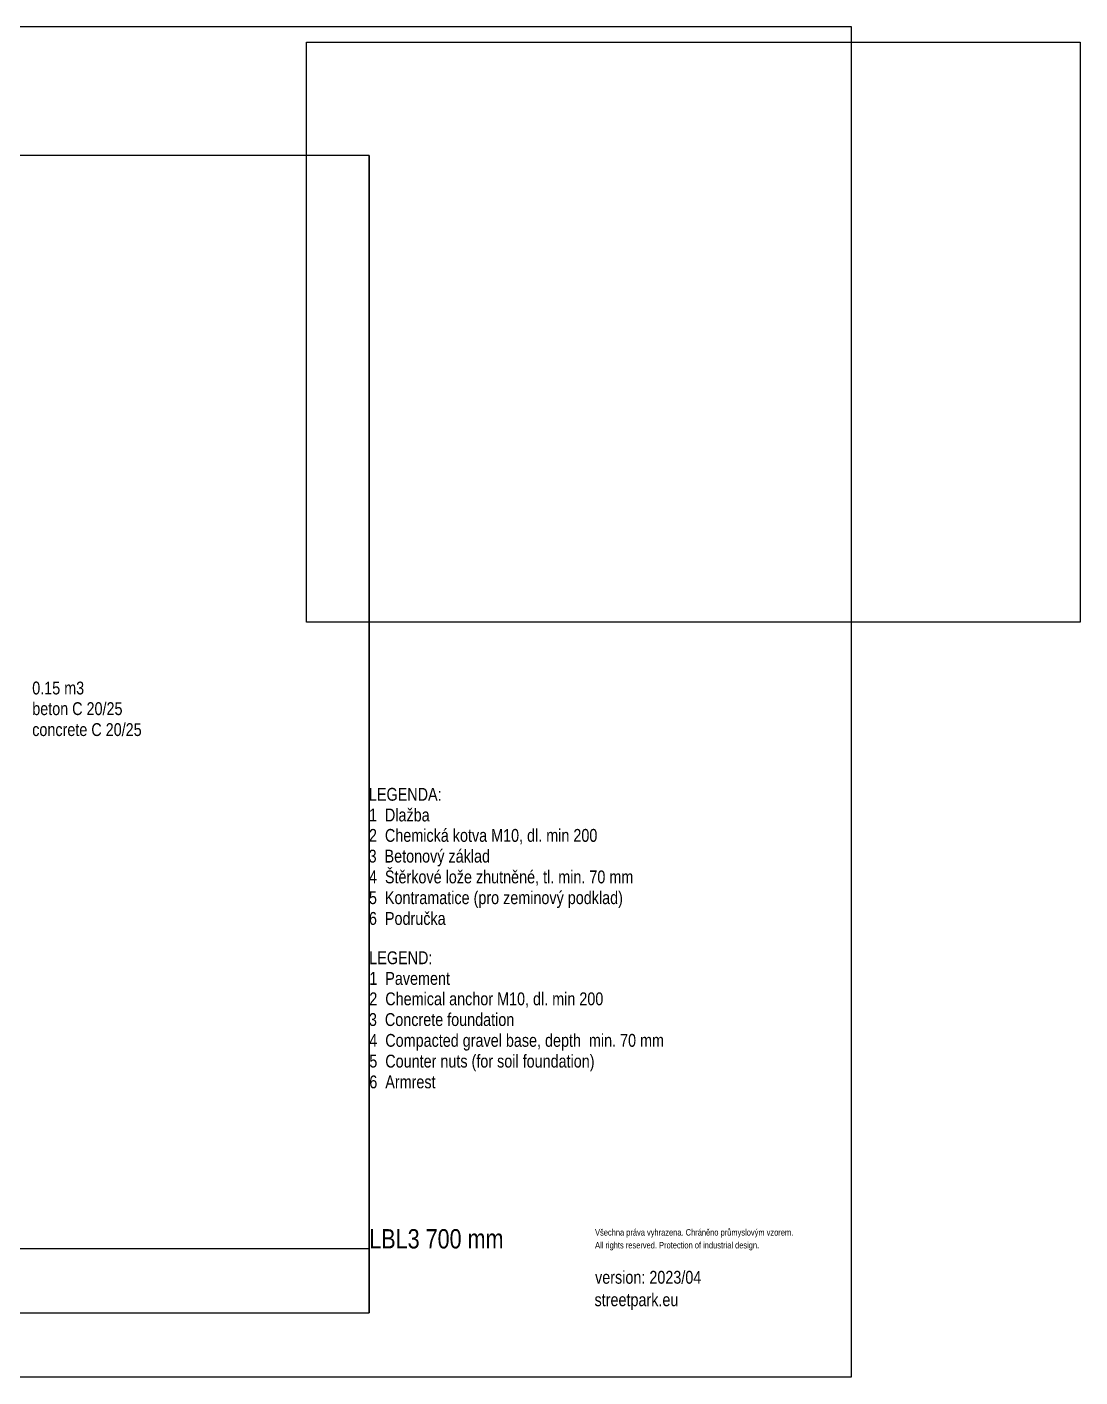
# Model space of a CAD drawing. Header units: millimetres. Extents: x 9226 to 17655, y 3085 to 7285.
# Drawn here: x 14380 to 17655, y 3085 to 7285 of the extents above; entities that cross this region are included whole.
import ezdxf

# ---------------------------------------------------------------- set-up
doc = ezdxf.new("R2010")
doc.units = ezdxf.units.MM
doc.header["$LTSCALE"] = 0.3
doc.layers.add('Nekreslit', color=6, linetype='Continuous', plot=False)
doc.styles.add('SEACAD_Arial', font='arial.ttf', dxfattribs={"width": 0.8})
picture_1 = doc.add_image_def('image1.jpg', size_in_pixel=(1600, 1200))

msp = doc.modelspace()

# ---------------------------------------------------------------- linework, layer by layer
at = {"layer": 'Nekreslit'}
for p, q in [((15444.4, 6885.3), (15444.4, 3285.3)), ((11404.4, 3485.3), (15444.4, 3485.3))]:
    msp.add_line(p, q, dxfattribs=at)
for points in [[(11004.4, 3085.3), (16944.4, 3085.3), (16944.4, 7285.3), (11004.4, 7285.3)], [(11404.4, 3285.3), (15444.4, 3285.3), (15444.4, 6885.3), (11404.4, 6885.3)]]:
    msp.add_lwpolyline(points, close=True, dxfattribs=at)

# ---------------------------------------------------------------- texts
at = {"style": 'SEACAD_Arial', "width": 0.8}
for s, height, p in [('0.15 m3', 40, (14395.8, 5208.8)), ('beton C 20/25', 40, (14395.8, 5144.6)), ('concrete C 20/25', 40, (14395.8, 5079.4)), ('LEGENDA:', 40, (15443.3, 4878.1)), ('1  Dlažba', 40, (15443.3, 4813.8)), ('2  Chemická kotva M10, dl. min 200', 40, (15443.3, 4750.3)), ('3  Betonový základ', 40, (15442.2, 4685.8)), ('4  Štěrkové lože zhutněné, tl. min. 70 mm', 40, (15443.3, 4621.1)), ('5  Kontramatice (pro zeminový podklad)', 40, (15443.3, 4556.5)), ('6  Područka ', 40, (15443.3, 4491.9)), ('LEGEND:', 40, (15444.4, 4369.6)), ('1  Pavement', 40, (15444.4, 4305.3)), ('2  Chemical anchor M10, dl. min 200', 40, (15444.4, 4241.8)), ('3  Concrete foundation', 40, (15443.2, 4177.3)), ('4  Compacted gravel base, depth  min. 70 mm', 40, (15444.4, 4112.6)), ('5  Counter nuts (for soil foundation)', 40, (15444.4, 4048)), ('6  Armrest ', 40, (15444.4, 3983.4)), ('LBL3 700 mm ', 60, (15444.4, 3485.3)), ('Všechna práva vyhrazena. Chráněno průmyslovým vzorem.', 20, (16146.7, 3525.3)), ('All rights reserved. Protection of industrial design.', 20, (16146.7, 3485.3)), ('version: 2023/04', 40, (16146.7, 3375.5)), ('streetpark.eu', 40, (16145.1, 3305.6))]:
    msp.add_text(s, height=height, dxfattribs=at).set_placement(p)

# ---------------------------------------------------------------- pictures from other files: only their frames are drawn
image = msp.add_image(picture_1, insert=(15249.5, 5433.7), size_in_units=(2405.8, 1804.3))
image.dxf.flags = 7

doc.saveas('drawing.dxf')
